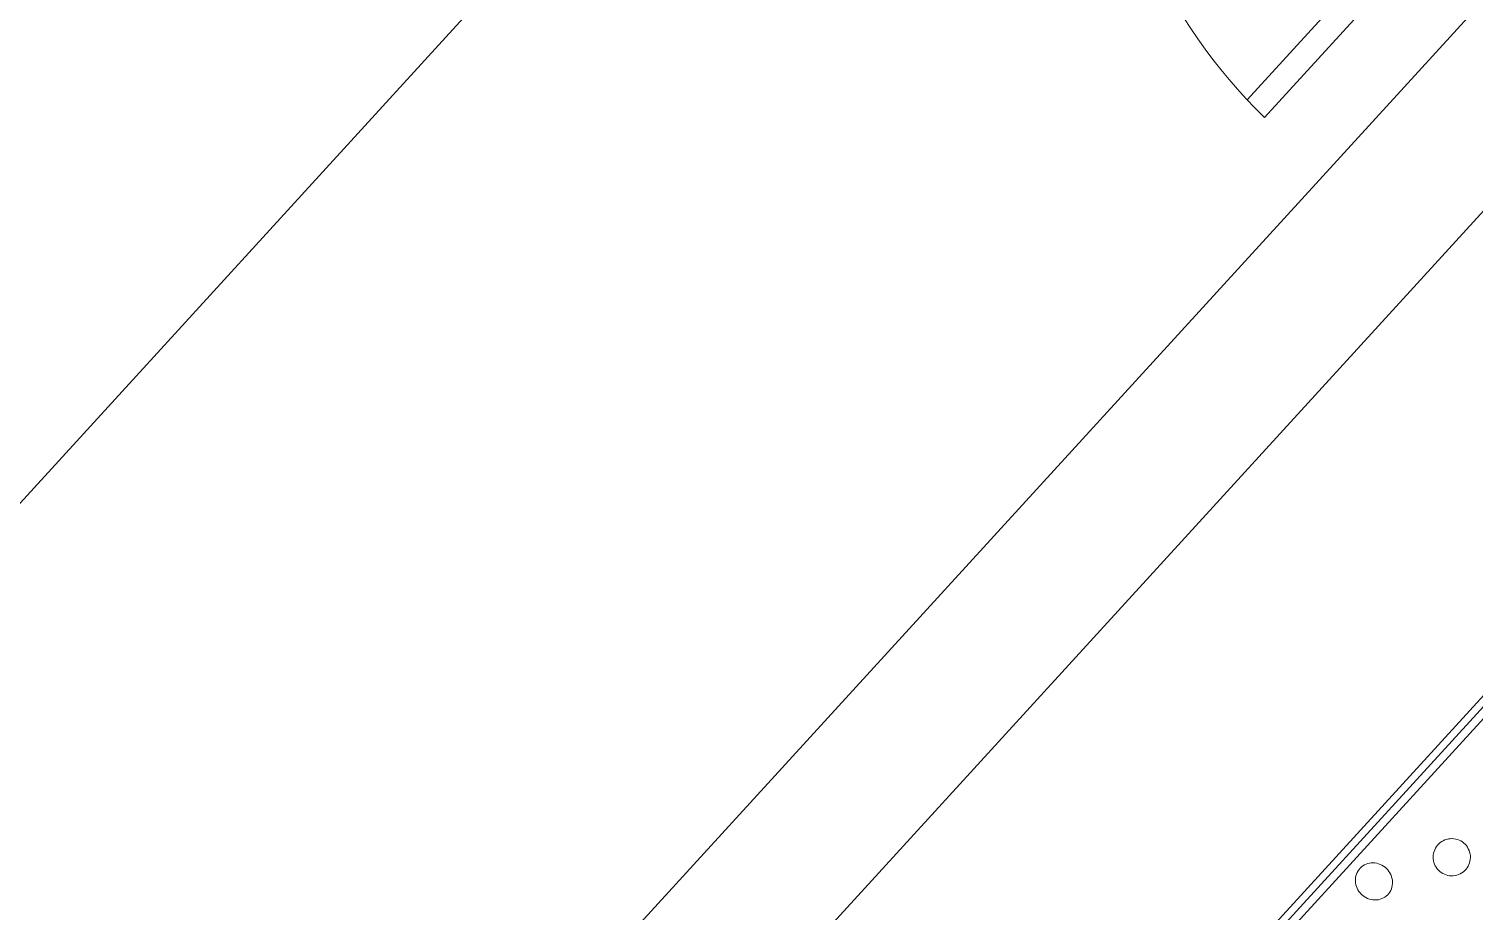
# Model space of a CAD drawing. Header units: metres. Extents: x 750 to 3116, y -341 to 1465.
# Drawn here: x 1561.504 to 1563.844, y 36.719 to 38.147 of the extents above; entities that cross this region are included whole.
import ezdxf

# ---------------------------------------------------------------- set-up
doc = ezdxf.new("R2010")
doc.units = ezdxf.units.M
for name, color, linetype, lineweight in [('A-Door', 254, 'Continuous', 5), ('Furniture', 44, 'Continuous', 5), ('Wall ext', 20, 'Continuous', 18)]:
    doc.layers.add(name, color=color, linetype=linetype, lineweight=lineweight)

# ---------------------------------------------------------------- blocks, each defined once
blk = doc.blocks.new('Door 900')
at = {"layer": 'A-Door'}
for points in [[(29934124.5, 12198490.8), (29934164.5, 12198490.8), (29934164.5, 12198476.4), (29934239.5, 12198476.4), (29934314.5, 12198476.4), (29934314.5, 12198490.8), (29934354.5, 12198490.8), (29934354.5, 12198524.4), (29934239.5, 12198524.4), (29934124.5, 12198524.4)], [(29934164.5, 12197672.1), (29934314.5, 12197672.1), (29934314.5, 12197657.7), (29934354.5, 12197657.7), (29934354.5, 12197624.1), (29934239.5, 12197624.1), (29934124.5, 12197624.1), (29934124.5, 12197657.7), (29934164.5, 12197657.7)]]:
    blk.add_lwpolyline(points, close=True, dxfattribs=at)
blk.add_lwpolyline([(29935187.3, 12197657.7), (29934354.5, 12197657.7), (29934354.5, 12197697.7), (29935185.1, 12197697.7)], dxfattribs=at)
blk.add_arc((29934327.5, 12197631), 860.2, 1.7769, 88.2024, dxfattribs=at)
blk = doc.blocks.new('Shop counter')
at = {"layer": 'Furniture'}
for p, q in [((11493454.0077, 4446047.22), (11493456.585, 4446047.22)), ((11493454.0207, 4446047.233), (11493456.5721, 4446047.233)), ((11493454.1823, 4446047.2078), (11493456.5973, 4446047.2078))]:
    blk.add_line(p, q, dxfattribs=at)
for points in [[(11493455.0672, 4446047.3222), (11493455.0696, 4446047.3206), (11493455.0723, 4446047.3193), (11493455.075, 4446047.3182), (11493455.0779, 4446047.3174), (11493455.0808, 4446047.3168), (11493455.0837, 4446047.3166), (11493455.0867, 4446047.3166), (11493455.0896, 4446047.3169), (11493455.0925, 4446047.3175), (11493455.0953, 4446047.3184), (11493455.098, 4446047.3196), (11493455.1006, 4446047.321), (11493455.1031, 4446047.3227), (11493455.1053, 4446047.3246), (11493455.1074, 4446047.3267), (11493455.1092, 4446047.329), (11493455.1109, 4446047.3315), (11493455.1122, 4446047.3341), (11493455.1133, 4446047.3368), (11493455.1141, 4446047.3397), (11493455.1147, 4446047.3426), (11493455.1149, 4446047.3455), (11493455.1149, 4446047.3485), (11493455.1146, 4446047.3514), (11493455.114, 4446047.3543), (11493455.1131, 4446047.3571), (11493455.1119, 4446047.3598), (11493455.1105, 4446047.3624), (11493455.1088, 4446047.3649), (11493455.1069, 4446047.3672), (11493455.1048, 4446047.3692), (11493455.1025, 4446047.3711), (11493455.1, 4446047.3727), (11493455.0974, 4446047.374), (11493455.0947, 4446047.3751), (11493455.0918, 4446047.3759), (11493455.0889, 4446047.3765), (11493455.086, 4446047.3768), (11493455.083, 4446047.3767), (11493455.0801, 4446047.3764), (11493455.0772, 4446047.3758), (11493455.0744, 4446047.3749), (11493455.0717, 4446047.3737), (11493455.0691, 4446047.3723), (11493455.0666, 4446047.3706), (11493455.0643, 4446047.3687), (11493455.0623, 4446047.3666), (11493455.0604, 4446047.3643), (11493455.0588, 4446047.3619), (11493455.0575, 4446047.3592), (11493455.0564, 4446047.3565), (11493455.0555, 4446047.3536), (11493455.055, 4446047.3507), (11493455.0547, 4446047.3478), (11493455.0548, 4446047.3448), (11493455.0551, 4446047.3419), (11493455.0557, 4446047.339), (11493455.0566, 4446047.3362), (11493455.0578, 4446047.3335), (11493455.0592, 4446047.3309), (11493455.0609, 4446047.3284), (11493455.0628, 4446047.3262), (11493455.0649, 4446047.3241)], [(11493454.951, 4446047.2575), (11493454.9532, 4446047.2555), (11493454.9555, 4446047.2538), (11493454.958, 4446047.2523), (11493454.9607, 4446047.2511), (11493454.9634, 4446047.2502), (11493454.9662, 4446047.2495), (11493454.969, 4446047.2491), (11493454.9719, 4446047.2491), (11493454.9747, 4446047.2493), (11493454.9775, 4446047.2499), (11493454.9803, 4446047.2507), (11493454.9829, 4446047.2518), (11493454.9855, 4446047.2532), (11493454.9879, 4446047.2548), (11493454.9901, 4446047.2567), (11493454.9922, 4446047.2588), (11493454.994, 4446047.2611), (11493454.9956, 4446047.2636), (11493454.997, 4446047.2663), (11493454.9982, 4446047.269), (11493454.999, 4446047.2719), (11493454.9997, 4446047.2749), (11493455, 4446047.2779), (11493455, 4446047.281), (11493454.9998, 4446047.284), (11493454.9993, 4446047.287), (11493454.9985, 4446047.2899), (11493454.9974, 4446047.2927), (11493454.9961, 4446047.2955), (11493454.9946, 4446047.298), (11493454.9928, 4446047.3004), (11493454.9908, 4446047.3026), (11493454.9887, 4446047.3046), (11493454.9863, 4446047.3063), (11493454.9838, 4446047.3078), (11493454.9812, 4446047.309), (11493454.9784, 4446047.3099), (11493454.9756, 4446047.3106), (11493454.9728, 4446047.311), (11493454.97, 4446047.311), (11493454.9671, 4446047.3108), (11493454.9643, 4446047.3103), (11493454.9616, 4446047.3094), (11493454.9589, 4446047.3083), (11493454.9563, 4446047.3069), (11493454.9539, 4446047.3053), (11493454.9517, 4446047.3034), (11493454.9496, 4446047.3013), (11493454.9478, 4446047.299), (11493454.9462, 4446047.2965), (11493454.9448, 4446047.2939), (11493454.9437, 4446047.2911), (11493454.9428, 4446047.2882), (11493454.9422, 4446047.2852), (11493454.9418, 4446047.2822), (11493454.9418, 4446047.2792), (11493454.942, 4446047.2761), (11493454.9425, 4446047.2731), (11493454.9433, 4446047.2702), (11493454.9444, 4446047.2674), (11493454.9457, 4446047.2647), (11493454.9472, 4446047.2621), (11493454.949, 4446047.2597)]]:
    blk.add_lwpolyline(points, close=True, dxfattribs=at)

msp = doc.modelspace()

# ---------------------------------------------------------------- linework, layer by layer
at = {"layer": 'Furniture', "color": 252, "true_color": 0x939598}
msp.add_lwpolyline([(1560.6148, 36.4218), (1559.3669, 35.0561), (1558.1445, 36.1729), (1558.3939, 39.9492), (1561.1795, 39.6309), (1562.4697, 38.452), (1561.2219, 37.0862)], dxfattribs=at)
at = {"layer": 'Wall ext', "color": 252, "true_color": 0x939598}
for p, q in [((1557.4868, 31.2194), (1564.1651, 38.5284)), ((1557.6566, 31.0642), (1564.3349, 38.3733))]:
    msp.add_line(p, q, dxfattribs=at)

# ---------------------------------------------------------------- block references
at = {"layer": 'A-Door', "color": 252, "true_color": 0x939598, "xscale": -0.001, "yscale": 0.001, "zscale": 0.001, "rotation": 47.58214865265064}
msp.add_blockref('Door 900', (30760.6218, 13909.7968), dxfattribs=at)
at = {"layer": 'Furniture', "color": 252, "true_color": 0x939598, "xscale": -1, "rotation": 227.5821484348844}
msp.add_blockref('Shop counter', (-11033417.6015, -5485948.255), dxfattribs=at)

doc.saveas('drawing.dxf')
